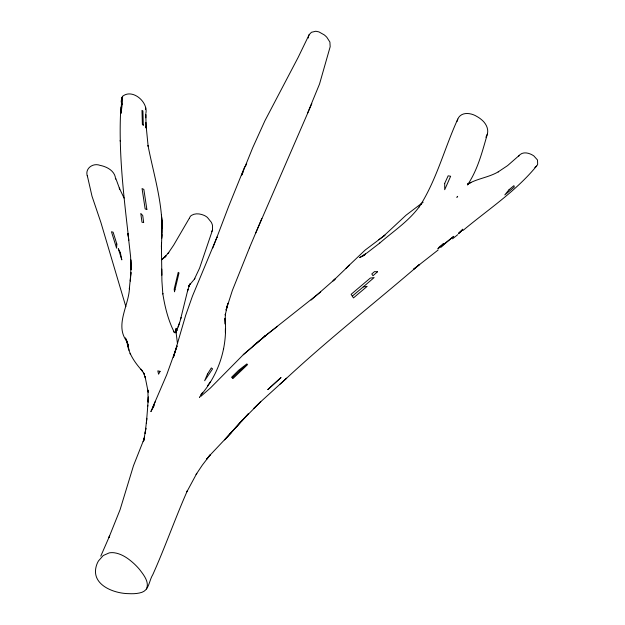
<?xml version="1.0" encoding="UTF-8"?>
<svg xmlns="http://www.w3.org/2000/svg" width="625" height="625" viewBox="0 0 625 625"><rect width="100%" height="100%" fill="white"/><g stroke="black" fill="none" stroke-linecap="round" stroke-linejoin="round"><path stroke-width="0.94" d="M249.656 247.336L232.344 290.508L226.055 310.125L227.906 303.266L225.25 315.016L225.336 314.18L225.203 324.164L225.008 318.266C227.953 346.18 219.008 374.5 200.422 395.539M225.367 332.695L225.383 328.641M161.406 248.797L161.852 234.383L161.648 238.461C164.141 206.836 153.977 176.203 148.016 145.531L148.141 146.234L146.18 126.477M173.609 331.359L174.516 332.758C168.219 320.523 164.883 306.922 162.758 293.391L162.828 294.016L161.914 281.031L161.43 245.664M161.391 246.992L161.5 242.719M122.586 96.32L121.703 97.852L121.031 113.336L122.297 103.805L122.586 96.32C132.352 88.273 148.523 102.039 145.836 113.547M145.57 109.492L145.656 107.602M161.852 233.406L161.922 221.047L162.094 227.969M175.945 331.938L176.117 328.289L175.969 332.406L175.914 331.078L177.438 343.352M120.883 106.992C118.18 151.578 123.805 196.148 128.844 240.375M308.336 38.016L308.383 37.102M146.57 420.5L146.734 418.313L146.391 423.32L147.82 405.266M175.914 332.945L176.125 329.695L175.945 331.508M146.523 421.078L145.125 433.484L145.883 428.219L145.469 431.062M147.719 406.258L148.375 396.961L148.102 402.148L147.945 390.133L148.203 392.195L145.07 376.609L145.555 378.453L143.633 372.945L144.469 374.453L141.039 369.195L142.734 371.461C135.008 362.883 128.023 353.227 126.945 341.305L128.094 344.914L125.406 337.93L127.328 341.961C114.164 325.844 128.875 305.789 129.453 288.109L129.352 288.828L130.938 272.398L130.344 281.055L131.016 265.336L131.008 269.391L130.797 259.766L131 266.078M457.602 196.953L457.562 196.391A14.812 0.508 -61.8 0 0 456.734 197.43M145.547 430.523L143.711 440.562L144.555 437.117L143.25 441.688L144.375 438.18L133.477 465.727L120.078 509.695L108.891 537.586L109.656 535.797L100.781 556.133M223.461 349.375L223.617 348.484M189.227 285.336L194.359 279.219L199.578 268.148L212.484 230.117L212.461 225.273A18.375 13.328 22.2 0 0 211.219 222.156L207.391 217.438A11.289 8.188 22.2 0 0 204.227 215.422C200.258 213.656 195.242 212.953 191.398 215.414A9.008 6.531 22.2 0 0 189.766 217.391L189.461 218.211M467.445 185C477.844 169.742 482.273 151.516 487.383 134.031C488.891 128.289 485.406 122.594 480.953 119.211A22.102 16.031 22.2 0 0 476.766 116.414C471.008 112.766 461.062 111.445 457.797 119.07C444.852 147.344 437.148 178.07 420.703 204.68L421.117 204.062L419.156 206.914L419.578 206.305C408.82 221.234 393.117 231.398 379.414 243.344L379.742 243.07L367.164 252.789L359.648 257.586L364.719 255.117L363.25 255.695M176.438 331.25L180.039 321.367L187.992 289.227L187.547 290.859L189.734 284.367L188.758 286.594L190.344 283.555L188.922 285.836L189.547 284.766M457.07 121.406L457.797 119.07M175.828 332.18L176.789 328.641M121.703 97.852L121.203 101.438A13.086 9.492 22.2 0 0 122.047 104.438M462.523 229.969L462.734 229.172L458.555 233.617L462.523 229.969L458.836 232.93M180.688 319.07L181.141 317.461M175.828 332.43L176.531 330.141L175.977 331.867M487.383 134.031L485.906 137.289M178.172 326.977L179.562 322.945M241.734 174.883L252.641 147.875L264.875 120.844L298.195 57.32L309.156 34.664L311.445 32.281L315.828 31.25L318.922 31.898L324.172 34.844A18.344 13.305 22.2 0 1 326.867 37.328L329.906 42.07L330.172 46.727L319.523 84.039L307.602 113.07M216.719 237.797L228.602 206.547L244.75 166.688M212.82 247.906L217.047 237L192.445 296.141L185.609 315.57L173.336 357.555L177.07 345.906L166.727 374.719L150.867 411.633L154.273 405.477M308.547 36.219L309.156 34.664M241.859 174.992L242.961 172.367M245.547 166.18L246.68 163.484M212.484 230.117L211.68 231.641M249.422 247.883L261.844 218.461M255.461 233.594L311.836 103.586M176.023 332.227L177.031 329.844L176.062 332.109M155.383 401.367L152.906 407.078M146.477 589.031C149.57 581.93 143.617 574.836 139.555 569.477A59.562 43.203 22.2 0 0 133.836 563.492C128.328 558.492 121.875 553.867 114.328 552.781A14.805 10.742 22.2 0 0 109.203 552.898L103.25 555.508L98.492 560.914A41.312 29.969 22.2 0 0 96.219 566.273C91.07 584.828 113.703 593.445 128.453 593.641C133.008 593.875 137.695 593.773 142.047 592.266C149.203 589.688 149.172 580.312 152.789 574.672C165.164 547.094 175.102 518.5 187.312 490.859L186.883 491.758L196.789 473.359L196.133 474.414L202.375 465.055L210.25 454.805L206.734 459.039L208.164 457.281M199.617 397.367L199.852 396.781L199.523 397.055M189.258 218.383L173.625 245.195L167.875 253.688L168.789 252.445L164.438 257.438L165.742 256.148M194.359 279.219L194.914 278.281M202.68 392.32L201.023 394.633M207.523 385.828L210.391 381.742M236.898 426.359L242.797 419.594L224.609 439.875L236.898 426.359L230.039 433.812M231.398 432.508L209.07 456.172M236.289 427.047L248.547 413.594L241.695 420.945L260.773 401.656L253.797 408.344M536.562 166.062C515.703 191.492 488.047 209.508 463.062 230.414M346.078 268.328L348.766 265.75L333.016 280.945L335.117 279.023L311.086 300.047M346.523 267.891L349.258 265.141M348.359 266.039L365.258 249.984L384.992 235.148L378.805 239.711M232.273 377.875L246.93 363.875L238.672 370.273L231.602 377.227L232.961 378.562L247.633 364.547L239.352 370.898M519.047 155.578L507.562 165.633L498.219 171.859L498.602 171.641C488.891 177.523 477.086 178.453 467.43 184.352L470.789 182.398L467.43 184.352M260.227 402.187L286.648 378.188L279.969 384.188M243.273 354.75L265.172 335.945L243.781 354.211L210.445 387.969L200.633 396.523M286.117 378.672C329.07 338.734 375.234 302.602 419.641 264.367L413.633 269.211L438.133 250.008M165.219 256.648L165.984 256L161.664 259.711L164.891 256.945M363.266 286.883L374.156 277.555L370.281 278.094L351.125 294.312L353.453 297.914L367.148 286.367L363.266 286.883L352.305 296.117M320.711 291.938L264.609 336.375L277.484 326.289M383.172 236.5L406.031 215.211L423.117 202.227M253.195 345.836L265.172 335.945M457.812 234.625L452.531 238.805M365.492 253.984L363.82 255.109M534.812 167.477L536.047 166.586A11.062 8.023 22.2 0 0 537.664 164.242L537.5 159.984L533.883 155.969A13.328 9.664 22.2 0 0 530.312 154C527.094 152.625 522.945 152.156 520.086 154.578A10.922 7.922 22.2 0 0 518.695 156.25M124.07 198.062L119.273 188.047L119.766 189.234L115.797 178.391M130.078 353.352L130.57 354.523L130.305 353.891M115.547 179.125C115.461 172.945 110 168.555 104.602 166.656A20.141 14.609 22.2 0 0 100.125 165.391C92.828 162.453 84.234 168.875 87.586 176.688M128.672 348.477L129.109 350.266M125.844 306.641L100.875 222.422L92 196.203L87.273 175.492M128.508 237.781L127.984 233.516L130.609 256.734L131.062 269.898M145.93 122.414L146.078 127.992L145.852 114.297L145.805 117.805M120.195 140.391L120.211 141.148M161.773 269.102L161.875 275.188M444.703 183.367L444.695 189.695L450.641 176.258L448.156 175.812L444.703 183.367M116.836 244.086L116.586 248.18L111.469 231.766L113.109 232.172L116.836 244.086M443.289 243.734L443.141 244.695L440.844 247.164L453.766 236.32L437.836 248.891L439.578 246.656L443.289 243.734M174.992 289.68L174.516 291.805L174.188 289.164L178.227 272.359L179.023 272.883L174.992 289.68M207.484 374.078L204.656 380.727L212.562 368.883L211.32 367.922L207.484 374.078M160.086 371.359L158.578 374.203L157.82 370.875L160.086 371.359M509.07 189.68L504.805 194.906L514.297 187.047L513.922 185.656L509.07 189.68M280.914 377.641L267.852 389.562L280.914 377.641M377.508 271.781L372.984 275.75L371.797 273.961L374.484 271.617L377.508 271.781M143.648 222.477L141.992 222.273L140.797 213.461L142.742 215.539L143.648 222.477M146.875 209.398L145.164 208.992L142.062 188.555L143.852 189.406L146.875 209.398M143.297 125.148L142.383 124.586L141.992 110.344L142.906 110.906L143.297 125.148M120.328 252.539L118.273 248.625L121.82 259.867L120.328 252.539M128.641 348.203L127.977 344.914L128.617 348.281M161.508 215.742L161.445 215.055L161.969 221.75L161.508 215.742"/></g></svg>
